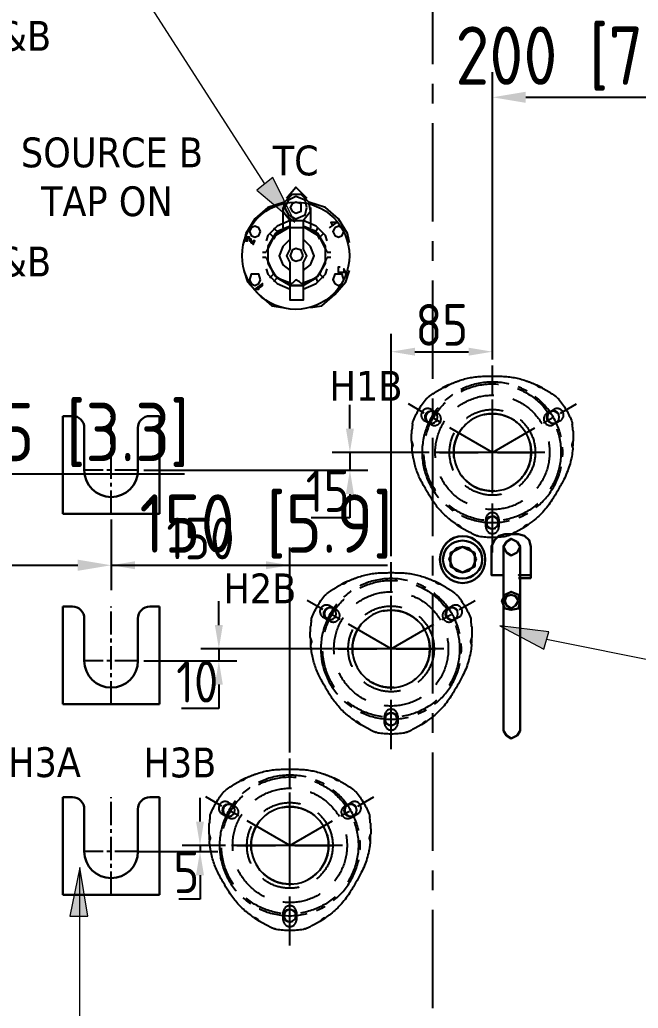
# Model space of a CAD drawing. Header units: millimetres. Extents: x 248233 to 259628, y -181361 to -174035.
# Drawn here: x 250489 to 251008, y -176535 to -175705 of the extents above; entities that cross this region are included whole.
import ezdxf

# ---------------------------------------------------------------- set-up
doc = ezdxf.new("R2010")
doc.units = ezdxf.units.MM
doc.header["$LTSCALE"] = 13
for name, pattern in [('CENTER', [50.8, 31.75, -6.35, 6.35, -6.35]), ('CENTER2', [1.125, 0.75, -0.125, 0.125, -0.125]), ('CENTERX2', [101.6, 63.5, -12.7, 12.7, -12.7]), ('DASHED', [0.75, 0.5, -0.25])]:
    doc.linetypes.add(name, pattern=pattern)
for name, color, linetype in [('1', 4, 'Continuous'), ('2细线层', 4, 'Continuous'), ('3中心线层', 1, 'CENTER'), ('4虚线层', 6, 'DASHED'), ('中心线', 1, 'CENTER2'), ('粗实线', 4, 'Continuous')]:
    doc.layers.add(name, color=color, linetype=linetype)
for name, color, linetype, lineweight in [('2细实线', 3, 'Continuous', 20), ('标注、文本', 3, 'Continuous', 25), ('铁心', 3, 'Continuous', 0)]:
    doc.layers.add(name, color=color, linetype=linetype, lineweight=lineweight)
doc.styles.get("Standard").update_dxf_attribs({"font": 'gbenor.shx', "bigfont": 'gbcbig.shx'})
doc.styles.add('Tahoma$001', font='tahoma.ttf', dxfattribs={"height": 2.159784})
doc.dimstyles.new('1-15', dxfattribs={"dimscale": 10, "dimtxt": 3.5, "dimasz": 2, "dimexe": 1.5, "dimexo": 0.5, "dimgap": 0.5, "dimtad": 1, "dimtoh": 1, "dimdec": 1, "dimdsep": 46, "dimtxsty": 'Standard', "dimcen": 2.5, "dimclrd": 3, "dimclre": 3, "dimclrt": 3, "dimadec": 0, "dimazin": 2, "dimtfac": 1, "dimtdec": 1, "dimtmove": 0, "dimatfit": 2, "dimfxl": 1, "dimarcsym": 0})
doc.dimstyles.new('英寸 1-10', dxfattribs={"dimscale": 14, "dimtxt": 3.5, "dimasz": 2, "dimexe": 1.5, "dimexo": 0.5, "dimgap": 0.5, "dimtad": 1, "dimtoh": 1, "dimdec": 1, "dimdsep": 46, "dimtxsty": 'Standard', "dimcen": 2.5, "dimclrd": 3, "dimclre": 3, "dimclrt": 3, "dimadec": 0, "dimazin": 2, "dimtfac": 1, "dimtdec": 1, "dimtmove": 0, "dimatfit": 2, "dimfxl": 1, "dimarcsym": 0})

# ---------------------------------------------------------------- blocks, each defined once
blk = doc.blocks.new('0.020')
at = {"layer": '中心线', "ltscale": 2}
for p, q in [((13611.24, 16499.07), (13611.24, 16581.07)), ((13588.74, 16535.57), (13633.74, 16535.57))]:
    blk.add_line(p, q, dxfattribs=at)
at = {"layer": '粗实线', "lineweight": 30}
for p, q in [((13570.74, 16499.07), (13570.74, 16581.07)), ((13570.74, 16581.07), (13578.74, 16581.07)), ((13643.74, 16581.07), (13651.74, 16581.07)), ((13651.74, 16499.07), (13651.74, 16581.07)), ((13588.74, 16535.57), (13588.74, 16571.07)), ((13633.74, 16535.57), (13633.74, 16571.07)), ((13570.74, 16499.07), (13651.74, 16499.07))]:
    blk.add_line(p, q, dxfattribs=at)
for centre, radius, start, end in [((13578.74, 16571.07), 10, 0, 90), ((13643.74, 16571.07), 10, 90, 180), ((13611.24, 16535.57), 22.5, 180, 0)]:
    blk.add_arc(centre, radius, start, end, dxfattribs=at)
blk = doc.blocks.new('888')
at = {"layer": '2细线层'}
for centre in [(1092.43, 2376.16), (1194.62, 2376.16), (1143.53, 2287.66)]:
    blk.add_circle(centre, 5, dxfattribs=at)
at = {"layer": '3中心线层', "ltscale": 0.1}
for p, q in [((1143.53, 2262.57), (1143.53, 2419.56)), ((1143.53, 2346.66), (1073.06, 2387.34)), ((1143.53, 2346.66), (1213.99, 2387.34))]:
    blk.add_line(p, q, dxfattribs=at)
at = {"layer": '3中心线层', "color": 1}
blk.add_line((1099.42, 2346.66), (1192.42, 2346.66), dxfattribs=at)
at = {"layer": '3中心线层', "ltscale": 0.1}
blk.add_circle((1143.53, 2346.66), 59, dxfattribs=at)
at = {"layer": '标注、文本'}
for centre in [(1092.43, 2376.16), (1194.62, 2376.16), (1143.53, 2287.66)]:
    blk.add_arc(centre, 5.5, 242.67153, 150.00001, dxfattribs=at)
at = {"layer": '粗实线'}
blk.add_circle((1143.53, 2346.66), 32.5, dxfattribs=at)
blk = doc.blocks.new('A$C03F92070')
at = {"layer": '4虚线层', "ltscale": 5}
for p, q in [((67.85, 40.24), (67.85, 116.01)), ((16.36, 107.57), (21.99, 104.32)), ((113.71, 104.32), (119.34, 107.57)), ((16.49, 94.79), (10.86, 98.04)), ((124.84, 98.04), (119.21, 94.79)), ((23.33, 71.49), (112.37, 71.49)), ((62.35, 8.86), (62.35, 15.36)), ((73.35, 15.36), (73.35, 8.86))]:
    blk.add_line(p, q, dxfattribs=at)
for radius in [57.5, 48, 36, 32.5]:
    blk.add_circle((67.85, 71.49), radius, dxfattribs=at)
at = {"layer": '4虚线层', "ltscale": 5, "extrusion": (0, 0, -1)}
for centre, radius, start, end in [((-62.34, 65.41), 70, 71.02185, 87.94531), ((-67.85, -88.03), 223.54, 87.94531, 92.05469), ((-73.35, 65.41), 70, 92.05469, 108.97815), ((-68.85, 46.49), 90, 55.4521, 61.38179), ((-68.85, 46.49), 90, 64.92451, 71.02185), ((-66.85, 46.49), 90, 108.97815, 115.07549), ((-66.85, 46.49), 90, 118.61821, 124.5479), ((-67.85, 71.49), 71.5, 20.96454, 39.03546), ((-68.85, 46.49), 90, 51.08313, 52.23427), ((-66.85, 46.49), 90, 127.76573, 128.91687), ((-67.85, 71.49), 71.5, 140.96454, 159.03546), ((-90, 83.12), 90, 7.76573, 8.91687), ((-45.7, 83.12), 90, 171.08313, 172.23427), ((-90, 83.12), 90, 358.61821, 4.5479), ((-45.7, 83.12), 90, 175.4521, 181.38179), ((-90, 83.12), 90, 349.46719, 355.07549), ((-45.7, 83.12), 90, 184.92451, 186.60228), ((-70.33, 79.46), 70, 331.9245, 349.46719), ((-65.57, 80.82), 70, 186.60228, 207.21776), ((-205.81, 151.73), 223.54, 327.65027, 331.9245), ((70.97, 151.05), 223.54, 207.21776, 212.35682), ((-76.09, 69.57), 70, 310.17076, 327.65027), ((-58.73, 68.87), 70, 212.35682, 233.02623), ((-89, 84.85), 90, 304.92451, 310.17076), ((-46.7, 84.85), 90, 233.02623, 235.07549), ((-89, 84.85), 90, 295.4521, 301.38179), ((-89, 84.85), 90, 291.08313, 292.23427), ((-67.85, 71.49), 71.5, 260.96454, 279.03546), ((-46.7, 84.85), 90, 247.76573, 248.91687), ((-46.7, 84.85), 90, 238.61821, 244.5479)]:
    blk.add_arc(centre, radius, start, end, dxfattribs=at)
at = {"layer": '4虚线层', "ltscale": 5}
for centre, start, end in [((13.61, 102.81), 60, 240), ((122.09, 102.81), 300, 120), ((19.24, 99.56), 240, 60), ((116.46, 99.56), 120, 300), ((67.85, 15.36), 0, 180), ((67.85, 8.86), 180, 0)]:
    blk.add_arc(centre, 5.5, start, end, dxfattribs=at)
for points, knots in [([(30.89, 128.1), (30.89, 128.1), (30.88, 128.1), (30.83, 128.07), (30.76, 128.04), (30.57, 127.95), (30.45, 127.89), (30.18, 127.77), (30.03, 127.69), (29.7, 127.53), (29.52, 127.45), (29.16, 127.27), (28.96, 127.17), (28.58, 126.98), (28.39, 126.89), (27.99, 126.69), (27.8, 126.59), (27.42, 126.39), (27.24, 126.3), (26.87, 126.11), (26.7, 126.02), (26.39, 125.85), (26.24, 125.77), (25.98, 125.63), (25.87, 125.57), (25.69, 125.47), (25.63, 125.44), (25.58, 125.41), (25.57, 125.4), (25.57, 125.4), (25.57, 125.4), (25.57, 125.4)], [0, 0, 0, 0, 0.043819, 0.043819, 0.119878, 0.119878, 0.195937, 0.195937, 0.271996, 0.271996, 0.348055, 0.348055, 0.424114, 0.424114, 0.500173, 0.500173, 0.576231, 0.576231, 0.65229, 0.65229, 0.728349, 0.728349, 0.804408, 0.804408, 0.880467, 0.880467, 0.956526, 0.956526, 0.994556, 0.994556, 1, 1, 1, 1]), ([(30.71, 128.01), (30.65, 127.99), (30.59, 127.94), (30.48, 127.84), (30.42, 127.77), (30.3, 127.62), (30.24, 127.54), (30.11, 127.35), (30.04, 127.25), (29.89, 127.05), (29.81, 126.95), (29.62, 126.74), (29.51, 126.65), (29.29, 126.47), (29.16, 126.4), (28.9, 126.26), (28.77, 126.2), (28.36, 126.06), (28.08, 125.99), (27.53, 125.87), (27.26, 125.83), (26.87, 125.76), (26.75, 125.74), (26.5, 125.7), (26.38, 125.67), (26.05, 125.61), (25.85, 125.56), (25.74, 125.5)], [0, 0, 0, 0, 0.0625, 0.0625, 0.125, 0.125, 0.1875, 0.1875, 0.25, 0.25, 0.3125, 0.3125, 0.375, 0.375, 0.4375, 0.4375, 0.5, 0.5, 0.625, 0.625, 0.75, 0.75, 0.8125, 0.8125, 0.875, 0.875, 1, 1, 1, 1]), ([(110.13, 125.4), (110.13, 125.4), (110.13, 125.4), (110.13, 125.4), (110.12, 125.41), (110.07, 125.44), (110.01, 125.47), (109.83, 125.57), (109.72, 125.63), (109.46, 125.77), (109.31, 125.85), (108.99, 126.02), (108.81, 126.11), (108.45, 126.3), (108.26, 126.4), (107.88, 126.6), (107.68, 126.7), (107.29, 126.9), (107.1, 127), (106.72, 127.18), (106.53, 127.28), (106.16, 127.46), (105.99, 127.54), (105.66, 127.7), (105.51, 127.77), (105.24, 127.9), (105.12, 127.95), (104.94, 128.04), (104.87, 128.07), (104.82, 128.09), (104.81, 128.1), (104.8, 128.1), (104.8, 128.1), (104.8, 128.1)], [0, 0, 0, 0, 0.005743, 0.005743, 0.043766, 0.043766, 0.119813, 0.119813, 0.195859, 0.195859, 0.271906, 0.271906, 0.347952, 0.347952, 0.423999, 0.423999, 0.500046, 0.500046, 0.576092, 0.576092, 0.652139, 0.652139, 0.728185, 0.728185, 0.804232, 0.804232, 0.880279, 0.880279, 0.956325, 0.956325, 0.994349, 0.994349, 1, 1, 1, 1]), ([(109.96, 125.5), (109.9, 125.53), (109.83, 125.55), (109.65, 125.6), (109.54, 125.63), (109.21, 125.7), (108.96, 125.74), (108.44, 125.83), (108.17, 125.87), (107.63, 125.99), (107.34, 126.06), (106.94, 126.2), (106.8, 126.26), (106.54, 126.39), (106.42, 126.47), (106.19, 126.64), (106.08, 126.74), (105.9, 126.94), (105.81, 127.05), (105.66, 127.25), (105.59, 127.35), (105.46, 127.53), (105.39, 127.62), (105.28, 127.77), (105.22, 127.84), (105.11, 127.94), (105.05, 127.99), (104.99, 128.01)], [0, 0, 0, 0, 0.0625, 0.0625, 0.125, 0.125, 0.25, 0.25, 0.375, 0.375, 0.5, 0.5, 0.5625, 0.5625, 0.625, 0.625, 0.6875, 0.6875, 0.75, 0.75, 0.8125, 0.8125, 0.875, 0.875, 0.9375, 0.9375, 1, 1, 1, 1]), ([(13.95, 117.81), (13.92, 117.79), (13.88, 117.76), (13.82, 117.71), (13.77, 117.67), (13.74, 117.65), (13.73, 117.64)], [0, 0, 0, 0, 0.272943, 0.542517, 0.809704, 1, 1, 1, 1]), ([(14.22, 118.02), (14.2, 118), (14.15, 117.96), (14.08, 117.91), (14.01, 117.86), (13.97, 117.82), (13.95, 117.81)], [0, 0, 0, 0, 0.251777, 0.501943, 0.751136, 1, 1, 1, 1]), ([(14.55, 118.27), (14.52, 118.25), (14.46, 118.2), (14.38, 118.14), (14.3, 118.08), (14.25, 118.04), (14.22, 118.02)], [0, 0, 0, 0, 0.251749, 0.501948, 0.751171, 1, 1, 1, 1]), ([(15.74, 119.15), (15.69, 119.12), (15.59, 119.05), (15.45, 118.94), (15.32, 118.84), (15.18, 118.74), (15.05, 118.65), (14.92, 118.55), (14.8, 118.45), (14.67, 118.36), (14.59, 118.3), (14.55, 118.27)], [0, 0, 0, 0, 0.114473, 0.22719, 0.338528, 0.448878, 0.558641, 0.668227, 0.778044, 0.888502, 1, 1, 1, 1]), ([(17.82, 120.63), (17.81, 120.62), (17.74, 120.57), (17.58, 120.46), (17.28, 120.26), (16.94, 120.02), (16.6, 119.78), (16.29, 119.55), (16.01, 119.35), (15.83, 119.22), (15.74, 119.15)], [0, 0, 0, 0, 0.026865, 0.187364, 0.351072, 0.511786, 0.674931, 0.783277, 0.891149, 1, 1, 1, 1]), ([(119.96, 119.15), (119.92, 119.19), (119.82, 119.25), (119.69, 119.35), (119.55, 119.45), (119.41, 119.55), (119.28, 119.65), (119.06, 119.81), (118.76, 120.02), (118.42, 120.26), (118.12, 120.46), (117.96, 120.57), (117.89, 120.62), (117.88, 120.63)], [0, 0, 0, 0, 0.05466, 0.108896, 0.162888, 0.216817, 0.270864, 0.325211, 0.488741, 0.649833, 0.813717, 0.974388, 1, 1, 1, 1]), ([(121.15, 118.27), (121.11, 118.3), (121.03, 118.36), (120.9, 118.45), (120.78, 118.55), (120.65, 118.65), (120.52, 118.74), (120.38, 118.84), (120.25, 118.94), (120.1, 119.05), (120.01, 119.12), (119.96, 119.15)], [0, 0, 0, 0, 0.111498, 0.221956, 0.331773, 0.441359, 0.551122, 0.661472, 0.77281, 0.885527, 1, 1, 1, 1]), ([(121.48, 118.02), (121.45, 118.04), (121.4, 118.08), (121.32, 118.14), (121.23, 118.2), (121.18, 118.25), (121.15, 118.27)], [0, 0, 0, 0, 0.248829, 0.498052, 0.748251, 1, 1, 1, 1]), ([(121.75, 117.81), (121.73, 117.82), (121.69, 117.86), (121.62, 117.91), (121.55, 117.96), (121.5, 118), (121.48, 118.02)], [0, 0, 0, 0, 0.248864, 0.498057, 0.748223, 1, 1, 1, 1]), ([(121.97, 117.64), (121.96, 117.65), (121.93, 117.67), (121.88, 117.71), (121.82, 117.76), (121.78, 117.79), (121.75, 117.81)], [0, 0, 0, 0, 0.190293, 0.457482, 0.727057, 1, 1, 1, 1]), ([(0.52, 92.79), (0.51, 92.73), (0.5, 92.62), (0.48, 92.45), (0.46, 92.28), (0.45, 92.11), (0.43, 91.95), (0.4, 91.68), (0.37, 91.32), (0.33, 90.9), (0.3, 90.54), (0.29, 90.34), (0.28, 90.26), (0.28, 90.25)], [0, 0, 0, 0, 0.05466, 0.108897, 0.162889, 0.216817, 0.270864, 0.325211, 0.488741, 0.649833, 0.813717, 0.974388, 1, 1, 1, 1]), ([(0.69, 94.25), (0.68, 94.21), (0.67, 94.11), (0.65, 93.95), (0.63, 93.8), (0.61, 93.64), (0.59, 93.47), (0.57, 93.31), (0.55, 93.14), (0.53, 92.96), (0.52, 92.85), (0.52, 92.79)], [0, 0, 0, 0, 0.111498, 0.221956, 0.331773, 0.441359, 0.551122, 0.661472, 0.77281, 0.885527, 1, 1, 1, 1]), ([(0.74, 94.67), (0.73, 94.63), (0.73, 94.57), (0.71, 94.47), (0.7, 94.36), (0.69, 94.29), (0.69, 94.25)], [0, 0, 0, 0, 0.248829, 0.498052, 0.748251, 1, 1, 1, 1]), ([(0.82, 95.29), (0.82, 95.27), (0.81, 95.24), (0.81, 95.17), (0.8, 95.1), (0.79, 95.04), (0.78, 95.01)], [0, 0, 0, 0, 0.190297, 0.457484, 0.727058, 1, 1, 1, 1]), ([(134.92, 95.01), (134.91, 95.04), (134.9, 95.1), (134.89, 95.17), (134.89, 95.24), (134.88, 95.27), (134.88, 95.29)], [0, 0, 0, 0, 0.272943, 0.542517, 0.809704, 1, 1, 1, 1]), ([(134.96, 94.67), (134.96, 94.7), (134.95, 94.76), (134.94, 94.85), (134.93, 94.93), (134.92, 94.98), (134.92, 95.01)], [0, 0, 0, 0, 0.251777, 0.501943, 0.751136, 1, 1, 1, 1]), ([(135.01, 94.25), (135.01, 94.29), (135, 94.36), (134.99, 94.47), (134.97, 94.57), (134.96, 94.63), (134.96, 94.67)], [0, 0, 0, 0, 0.251749, 0.501948, 0.751171, 1, 1, 1, 1]), ([(135.18, 92.79), (135.18, 92.85), (135.16, 92.96), (135.15, 93.14), (135.13, 93.31), (135.11, 93.47), (135.09, 93.64), (135.07, 93.8), (135.05, 93.95), (135.03, 94.11), (135.02, 94.21), (135.01, 94.25)], [0, 0, 0, 0, 0.114473, 0.22719, 0.338528, 0.448878, 0.558641, 0.668227, 0.778044, 0.888502, 1, 1, 1, 1]), ([(135.42, 90.25), (135.42, 90.26), (135.41, 90.34), (135.4, 90.54), (135.37, 90.9), (135.33, 91.31), (135.29, 91.73), (135.25, 92.11), (135.22, 92.45), (135.2, 92.67), (135.18, 92.79)], [0, 0, 0, 0, 0.026865, 0.187364, 0.351073, 0.511786, 0.674931, 0.783277, 0.891149, 1, 1, 1, 1]), ([(0.02, 81.15), (0.02, 81.15), (0.02, 81.15), (0.02, 81.15), (0.02, 81.14), (0.02, 81.08), (0.02, 81.01), (0.02, 80.81), (0.03, 80.68), (0.04, 80.38), (0.04, 80.21), (0.05, 79.85), (0.06, 79.65), (0.08, 79.24), (0.09, 79.03), (0.11, 78.6), (0.12, 78.38), (0.14, 77.94), (0.16, 77.72), (0.18, 77.3), (0.2, 77.09), (0.23, 76.68), (0.24, 76.49), (0.27, 76.13), (0.28, 75.96), (0.3, 75.67), (0.32, 75.54), (0.33, 75.33), (0.34, 75.26), (0.34, 75.2), (0.35, 75.19), (0.35, 75.19), (0.35, 75.19), (0.35, 75.19)], [0, 0, 0, 0, 0.005743, 0.005743, 0.043766, 0.043766, 0.119813, 0.119813, 0.195859, 0.195859, 0.271906, 0.271906, 0.347952, 0.347952, 0.423999, 0.423999, 0.500046, 0.500046, 0.576092, 0.576092, 0.652139, 0.652139, 0.728185, 0.728185, 0.804232, 0.804232, 0.880279, 0.880279, 0.956325, 0.956325, 0.994349, 0.994349, 1, 1, 1, 1]), ([(0.02, 80.95), (0.02, 80.89), (0.04, 80.81), (0.08, 80.63), (0.12, 80.53), (0.22, 80.21), (0.31, 79.97), (0.5, 79.47), (0.59, 79.22), (0.76, 78.69), (0.85, 78.41), (0.92, 77.98), (0.94, 77.84), (0.96, 77.55), (0.95, 77.4), (0.91, 77.12), (0.88, 76.97), (0.8, 76.71), (0.75, 76.59), (0.65, 76.35), (0.6, 76.24), (0.51, 76.03), (0.47, 75.94), (0.39, 75.76), (0.37, 75.68), (0.33, 75.53), (0.32, 75.46), (0.33, 75.4)], [0, 0, 0, 0, 0.0625, 0.0625, 0.125, 0.125, 0.25, 0.25, 0.375, 0.375, 0.5, 0.5, 0.5625, 0.5625, 0.625, 0.625, 0.6875, 0.6875, 0.75, 0.75, 0.8125, 0.8125, 0.875, 0.875, 0.9375, 0.9375, 1, 1, 1, 1]), ([(135.37, 75.4), (135.38, 75.46), (135.37, 75.53), (135.33, 75.68), (135.31, 75.76), (135.23, 75.94), (135.19, 76.03), (135.1, 76.24), (135.04, 76.35), (134.95, 76.58), (134.9, 76.71), (134.82, 76.97), (134.79, 77.11), (134.75, 77.4), (134.74, 77.54), (134.76, 77.83), (134.78, 77.98), (134.85, 78.4), (134.93, 78.68), (135.11, 79.21), (135.2, 79.47), (135.34, 79.84), (135.38, 79.96), (135.47, 80.2), (135.51, 80.31), (135.62, 80.63), (135.68, 80.83), (135.68, 80.95)], [0, 0, 0, 0, 0.0625, 0.0625, 0.125, 0.125, 0.1875, 0.1875, 0.25, 0.25, 0.3125, 0.3125, 0.375, 0.375, 0.4375, 0.4375, 0.5, 0.5, 0.625, 0.625, 0.75, 0.75, 0.8125, 0.8125, 0.875, 0.875, 1, 1, 1, 1]), ([(135.35, 75.19), (135.35, 75.19), (135.35, 75.2), (135.36, 75.26), (135.37, 75.34), (135.38, 75.54), (135.4, 75.67), (135.42, 75.97), (135.43, 76.14), (135.46, 76.51), (135.48, 76.7), (135.5, 77.11), (135.52, 77.32), (135.54, 77.75), (135.56, 77.97), (135.58, 78.41), (135.59, 78.62), (135.61, 79.05), (135.62, 79.26), (135.64, 79.67), (135.65, 79.86), (135.66, 80.22), (135.66, 80.39), (135.67, 80.68), (135.67, 80.81), (135.68, 81.01), (135.68, 81.08), (135.68, 81.14), (135.68, 81.15), (135.68, 81.15), (135.68, 81.15), (135.68, 81.15)], [0, 0, 0, 0, 0.043819, 0.043819, 0.119878, 0.119878, 0.195937, 0.195937, 0.271996, 0.271996, 0.348055, 0.348055, 0.424114, 0.424114, 0.500173, 0.500173, 0.576232, 0.576232, 0.65229, 0.65229, 0.728349, 0.728349, 0.804408, 0.804408, 0.880467, 0.880467, 0.956526, 0.956526, 0.994556, 0.994556, 1, 1, 1, 1]), ([(37.3, 11.18), (37.3, 11.18), (37.31, 11.17), (37.36, 11.14), (37.42, 11.09), (37.59, 10.98), (37.7, 10.9), (37.95, 10.73), (38.09, 10.63), (38.39, 10.43), (38.55, 10.32), (38.89, 10.09), (39.07, 9.97), (39.42, 9.73), (39.61, 9.61), (39.98, 9.37), (40.16, 9.26), (40.51, 9.03), (40.69, 8.91), (41.04, 8.69), (41.2, 8.59), (41.51, 8.4), (41.65, 8.31), (41.9, 8.16), (42.01, 8.09), (42.18, 7.99), (42.24, 7.95), (42.29, 7.92), (42.3, 7.91), (42.3, 7.91), (42.3, 7.91), (42.3, 7.91)], [0, 0, 0, 0, 0.043819, 0.043819, 0.119878, 0.119878, 0.195937, 0.195937, 0.271996, 0.271996, 0.348055, 0.348055, 0.424114, 0.424114, 0.500173, 0.500173, 0.576231, 0.576231, 0.65229, 0.65229, 0.728349, 0.728349, 0.804408, 0.804408, 0.880467, 0.880467, 0.956526, 0.956526, 0.994556, 0.994556, 1, 1, 1, 1]), ([(37.47, 11.06), (37.52, 11.02), (37.59, 11), (37.73, 10.95), (37.82, 10.93), (38.01, 10.91), (38.11, 10.9), (38.34, 10.88), (38.46, 10.87), (38.71, 10.83), (38.85, 10.81), (39.11, 10.75), (39.25, 10.71), (39.52, 10.6), (39.64, 10.53), (39.89, 10.37), (40.01, 10.29), (40.34, 10.01), (40.54, 9.8), (40.91, 9.38), (41.09, 9.17), (41.34, 8.87), (41.42, 8.77), (41.58, 8.58), (41.66, 8.48), (41.88, 8.23), (42.02, 8.08), (42.13, 8.02)], [0, 0, 0, 0, 0.0625, 0.0625, 0.125, 0.125, 0.1875, 0.1875, 0.25, 0.25, 0.3125, 0.3125, 0.375, 0.375, 0.4375, 0.4375, 0.5, 0.5, 0.625, 0.625, 0.75, 0.75, 0.8125, 0.8125, 0.875, 0.875, 1, 1, 1, 1]), ([(93.4, 7.91), (93.4, 7.91), (93.4, 7.91), (93.4, 7.91), (93.41, 7.92), (93.46, 7.95), (93.52, 7.99), (93.69, 8.09), (93.8, 8.16), (94.06, 8.32), (94.2, 8.4), (94.51, 8.6), (94.68, 8.7), (95.02, 8.92), (95.2, 9.04), (95.56, 9.27), (95.75, 9.39), (96.12, 9.63), (96.3, 9.75), (96.65, 9.98), (96.83, 10.1), (97.16, 10.33), (97.32, 10.43), (97.62, 10.64), (97.76, 10.73), (98.01, 10.9), (98.11, 10.98), (98.28, 11.1), (98.34, 11.14), (98.39, 11.17), (98.4, 11.18), (98.4, 11.18), (98.4, 11.18), (98.4, 11.18)], [0, 0, 0, 0, 0.005743, 0.005743, 0.043766, 0.043766, 0.119813, 0.119813, 0.195859, 0.195859, 0.271906, 0.271906, 0.347952, 0.347952, 0.423999, 0.423999, 0.500046, 0.500046, 0.576092, 0.576092, 0.652139, 0.652139, 0.728185, 0.728185, 0.804232, 0.804232, 0.880279, 0.880279, 0.956325, 0.956325, 0.994349, 0.994349, 1, 1, 1, 1]), ([(93.57, 8.02), (93.62, 8.05), (93.68, 8.1), (93.82, 8.23), (93.89, 8.31), (94.11, 8.56), (94.27, 8.76), (94.61, 9.17), (94.79, 9.38), (95.16, 9.79), (95.36, 10), (95.69, 10.28), (95.8, 10.37), (96.05, 10.53), (96.18, 10.6), (96.44, 10.71), (96.58, 10.75), (96.85, 10.81), (96.98, 10.83), (97.24, 10.87), (97.36, 10.88), (97.58, 10.9), (97.69, 10.91), (97.88, 10.93), (97.96, 10.95), (98.11, 11), (98.18, 11.02), (98.23, 11.06)], [0, 0, 0, 0, 0.0625, 0.0625, 0.125, 0.125, 0.25, 0.25, 0.375, 0.375, 0.5, 0.5, 0.5625, 0.5625, 0.625, 0.625, 0.6875, 0.6875, 0.75, 0.75, 0.8125, 0.8125, 0.875, 0.875, 0.9375, 0.9375, 1, 1, 1, 1]), ([(50.31, 3.59), (50.32, 3.59), (50.4, 3.55), (50.57, 3.46), (50.9, 3.31), (51.28, 3.14), (51.66, 2.96), (52.01, 2.8), (52.32, 2.67), (52.52, 2.57), (52.63, 2.53)], [0, 0, 0, 0, 0.026866, 0.187364, 0.351073, 0.511786, 0.674931, 0.783277, 0.891149, 1, 1, 1, 1]), ([(52.63, 2.53), (52.68, 2.5), (52.79, 2.46), (52.95, 2.39), (53.11, 2.32), (53.26, 2.25), (53.41, 2.19), (53.56, 2.12), (53.7, 2.06), (53.85, 2), (53.94, 1.96), (53.98, 1.94)], [0, 0, 0, 0, 0.114473, 0.22719, 0.338528, 0.448878, 0.558641, 0.668227, 0.778044, 0.888502, 1, 1, 1, 1]), ([(53.98, 1.94), (54.02, 1.93), (54.09, 1.9), (54.18, 1.86), (54.28, 1.82), (54.34, 1.79), (54.37, 1.78)], [0, 0, 0, 0, 0.251749, 0.501948, 0.751171, 1, 1, 1, 1]), ([(54.37, 1.78), (54.4, 1.77), (54.45, 1.74), (54.54, 1.71), (54.61, 1.68), (54.66, 1.66), (54.69, 1.65)], [0, 0, 0, 0, 0.251777, 0.501943, 0.751136, 1, 1, 1, 1]), ([(54.69, 1.65), (54.71, 1.64), (54.77, 1.61), (54.84, 1.58), (54.9, 1.56), (54.93, 1.55), (54.94, 1.54)], [0, 0, 0, 0, 0.272943, 0.542518, 0.809705, 1, 1, 1, 1]), ([(80.76, 1.54), (80.77, 1.55), (80.8, 1.56), (80.86, 1.58), (80.93, 1.61), (80.99, 1.64), (81.01, 1.65)], [0, 0, 0, 0, 0.190295, 0.457482, 0.727057, 1, 1, 1, 1]), ([(81.01, 1.65), (81.04, 1.66), (81.08, 1.68), (81.16, 1.71), (81.25, 1.74), (81.3, 1.77), (81.33, 1.78)], [0, 0, 0, 0, 0.248864, 0.498057, 0.748223, 1, 1, 1, 1]), ([(81.33, 1.78), (81.36, 1.79), (81.42, 1.82), (81.52, 1.86), (81.61, 1.9), (81.68, 1.93), (81.72, 1.94)], [0, 0, 0, 0, 0.248829, 0.498052, 0.748251, 1, 1, 1, 1]), ([(81.72, 1.94), (81.76, 1.96), (81.85, 2), (82, 2.06), (82.14, 2.12), (82.29, 2.19), (82.44, 2.25), (82.59, 2.32), (82.75, 2.39), (82.91, 2.46), (83.02, 2.5), (83.07, 2.53)], [0, 0, 0, 0, 0.111498, 0.221956, 0.331773, 0.441359, 0.551122, 0.661472, 0.77281, 0.885527, 1, 1, 1, 1]), ([(83.07, 2.53), (83.12, 2.55), (83.23, 2.6), (83.38, 2.67), (83.54, 2.73), (83.69, 2.8), (83.84, 2.87), (84.09, 2.98), (84.42, 3.14), (84.8, 3.31), (85.13, 3.46), (85.3, 3.55), (85.38, 3.58), (85.39, 3.59)], [0, 0, 0, 0, 0.05466, 0.108897, 0.162889, 0.216817, 0.270864, 0.325211, 0.488741, 0.649834, 0.813718, 0.974389, 1, 1, 1, 1])]:
    blk.add_open_spline(points, degree=3, knots=knots, dxfattribs=at)
blk.add_open_spline([(0.82, 95.28), (0.81, 95.2), (0.82, 95.09), (0.84, 94.95)], degree=3, dxfattribs=at)
blk = doc.blocks.new('A$C0AD52951')
at = {"layer": '粗实线'}
h = blk.add_hatch(color=256, dxfattribs=at)
h.dxf.hatch_style = 2
h.paths.add_polyline_path([(2.19, 41.7), (1.1, 41.7), (2.19, 41.7), (3.29, 40.6), (3.29, 39.5), (4.39, 39.5), (4.39, 38.4), (5.49, 38.4), (5.49, 37.31), (6.58, 39.5), (5.49, 39.5), (4.39, 38.4), (4.39, 39.5), (4.39, 40.6), (3.29, 40.6), (3.29, 41.7)])
h = blk.add_hatch(color=256, dxfattribs=at)
h.dxf.hatch_style = 2
h.paths.add_polyline_path([(1.1, 41.7), (1.1, 40.6), (1.1, 39.5), (2.19, 39.5), (2.19, 40.6), (1.1, 40.6), (1.1, 41.7), (2.19, 41.7)])
h = blk.add_hatch(color=256, dxfattribs=at)
h.dxf.hatch_style = 2
h.paths.add_polyline_path([(6.58, 10.97), (7.68, 10.97), (10.97, 13.17), (10.97, 14.26)])
for points in [[(25.24, 64.74), (30.72, 71.32), (37.31, 64.74)], [(35.11, 51.57), (39.5, 57.06), (38.4, 62.54), (34.02, 66.93), (28.53, 66.93), (24.14, 62.54), (23.04, 57.06), (27.43, 51.57)], [(24.14, 62.54), (14.26, 59.25), (6.58, 52.67), (1.1, 43.89), (0, 38.4)], [(23.04, 59.25), (23.04, 47.18)], [(62.54, 38.4), (61.45, 43.89), (55.96, 52.67), (48.28, 59.25), (38.4, 62.54)], [(39.5, 59.25), (39.5, 47.18)], [(27.43, 51.57), (19.75, 48.28), (14.26, 42.79), (13.17, 39.5)], [(27.43, 48.28), (18.65, 43.89), (14.26, 36.21), (14.26, 26.33), (18.65, 18.65), (27.43, 13.17), (35.11, 13.17), (35.11, 4.39), (27.43, 4.39), (27.43, 13.17)], [(44.99, 40.6), (43.89, 42.79), (36.21, 47.18), (26.33, 47.18), (18.65, 42.79), (17.56, 40.6)], [(27.43, 35.11), (27.43, 51.57), (35.11, 51.57), (35.11, 35.11)], [(49.38, 39.5), (48.28, 42.79), (42.79, 48.28), (35.11, 51.57)], [(35.11, 13.17), (43.89, 18.65), (48.28, 26.33), (48.28, 36.21), (43.89, 43.89), (35.11, 48.28)], [(54.86, 50.47), (50.47, 47.18)], [(54.86, 50.47), (51.57, 50.47), (52.67, 48.28)], [(27.43, 40.6), (23.04, 36.21), (20.85, 30.72), (23.04, 25.24), (27.43, 21.95)], [(35.11, 21.95), (39.5, 25.24), (41.7, 30.72), (39.5, 36.21), (35.11, 40.6)], [(27.43, 35.11), (25.24, 30.72), (27.43, 26.33)], [(35.11, 26.33), (37.31, 30.72), (35.11, 35.11)], [(15.36, 24.14), (19.75, 17.56), (28.53, 14.26)], [(35.11, 26.33), (35.11, 13.17), (27.43, 13.17), (27.43, 26.33)], [(34.02, 14.26), (42.79, 17.56), (47.18, 24.14)], [(60.35, 19.75), (60.35, 20.85), (59.25, 23.04), (59.25, 21.95), (59.25, 20.85), (58.16, 20.85), (57.06, 20.85), (55.96, 20.85), (55.96, 21.95), (55.96, 23.04), (55.96, 24.14), (57.06, 24.14)], [(0, 21.95), (2.19, 15.36), (8.78, 7.68), (16.46, 1.1), (23.04, 0)], [(13.17, 23.04), (14.26, 19.75), (19.75, 14.26), (27.43, 10.97)], [(35.11, 10.97), (42.79, 14.26), (48.28, 19.75), (49.38, 23.04)], [(39.5, 0), (46.09, 1.1), (53.77, 7.68), (60.35, 15.36), (62.54, 21.95)], [(34.02, 14.26), (32.92, 15.36), (30.72, 16.46), (29.63, 15.36), (28.53, 14.26)], [(34.02, 14.26), (32.92, 15.36), (30.72, 16.46), (29.63, 15.36), (28.53, 14.26)]]:
    blk.add_lwpolyline(points, dxfattribs=at)
for points in [[(37.31, 59.25), (36.21, 63.64), (30.72, 65.84), (26.33, 63.64), (24.14, 59.25), (26.33, 54.86), (30.72, 52.67), (36.21, 54.86)], [(34.02, 59.25), (34.02, 61.45), (30.72, 62.54), (28.53, 61.45), (27.43, 59.25), (28.53, 57.06), (30.72, 55.96), (34.02, 57.06)], [(9.88, 44.99), (8.78, 47.18), (6.58, 48.28), (4.39, 47.18), (3.29, 44.99), (4.39, 42.79), (6.58, 41.7), (8.78, 42.79)], [(59.25, 44.99), (58.16, 47.18), (55.96, 48.28), (53.77, 47.18), (52.67, 44.99), (53.77, 42.79), (55.96, 41.7), (58.16, 42.79)], [(2.19, 41.7), (1.1, 41.7), (2.19, 41.7), (3.29, 40.6), (3.29, 39.5), (4.39, 39.5), (4.39, 38.4), (5.49, 38.4), (5.49, 37.31), (6.58, 39.5), (5.49, 39.5), (4.39, 38.4), (4.39, 39.5), (4.39, 40.6), (3.29, 40.6), (3.29, 41.7)], [(1.1, 41.7), (1.1, 40.6), (1.1, 39.5), (2.19, 39.5), (2.19, 40.6), (1.1, 40.6), (1.1, 41.7), (2.19, 41.7)], [(35.11, 30.72), (34.02, 34.02), (30.72, 35.11), (28.53, 34.02), (27.43, 30.72), (28.53, 28.53), (30.72, 27.43), (34.02, 28.53)], [(9.88, 16.46), (8.78, 19.75), (6.58, 19.75), (4.39, 19.75), (3.29, 16.46), (4.39, 14.26), (6.58, 13.17), (8.78, 14.26)], [(59.25, 16.46), (58.16, 19.75), (55.96, 19.75), (53.77, 19.75), (52.67, 16.46), (53.77, 14.26), (55.96, 13.17), (58.16, 14.26)], [(6.58, 10.97), (7.68, 10.97), (10.97, 13.17), (10.97, 14.26)], [(7.68, 10.97), (8.78, 10.97)]]:
    blk.add_lwpolyline(points, close=True, dxfattribs=at)
for points in [[(17.56, 47.18), (17.56, 47.18), (19.75, 44.99), (19.75, 44.99)], [(27.43, 48.28), (27.43, 48.28), (19.75, 44.99), (19.75, 44.99)], [(42.79, 44.99), (42.79, 44.99), (35.11, 48.28), (35.11, 48.28)], [(42.79, 44.99), (42.79, 44.99), (43.89, 47.18), (43.89, 47.18)], [(17.56, 41.7), (17.56, 41.7), (13.17, 32.92), (13.17, 32.92)], [(17.56, 41.7), (17.56, 41.7), (15.36, 43.89), (15.36, 43.89)], [(47.18, 43.89), (47.18, 43.89), (44.99, 41.7), (44.99, 41.7)], [(49.38, 32.92), (49.38, 32.92), (44.99, 41.7), (44.99, 41.7)], [(10.97, 32.92), (10.97, 32.92), (13.17, 32.92), (13.17, 32.92)], [(13.17, 29.63), (13.17, 29.63), (10.97, 29.63), (10.97, 29.63)], [(13.17, 29.63), (13.17, 29.63), (17.56, 19.75), (17.56, 19.75)], [(44.99, 19.75), (44.99, 19.75), (49.38, 29.63), (49.38, 29.63)], [(49.38, 32.92), (49.38, 32.92), (51.57, 32.92), (51.57, 32.92)], [(51.57, 29.63), (51.57, 29.63), (49.38, 29.63), (49.38, 29.63)], [(15.36, 17.56), (15.36, 17.56), (17.56, 19.75), (17.56, 19.75)], [(44.99, 19.75), (44.99, 19.75), (47.18, 17.56), (47.18, 17.56)], [(19.75, 17.56), (19.75, 17.56), (17.56, 15.36), (17.56, 15.36)], [(19.75, 17.56), (19.75, 17.56), (27.43, 13.17), (27.43, 13.17)], [(35.11, 13.17), (35.11, 13.17), (42.79, 17.56), (42.79, 17.56)], [(43.89, 15.36), (43.89, 15.36), (42.79, 17.56), (42.79, 17.56)]]:
    blk.add_open_spline(points, degree=3, dxfattribs=at)
blk = doc.blocks.new('A$C52EB3FA3')
at = {"layer": '标注、文本'}
blk.add_circle((45, 45), 45, dxfattribs=at)
at = {"layer": '标注、文本', "xscale": 1.4175, "yscale": 1.4175, "zscale": 1.4175}
blk.add_blockref('A$C0AD52951', (1.45, 1.45), dxfattribs=at)
at = {"layer": '标注、文本', "style": 'Tahoma$001'}
blk.add_text('TC', height=25, dxfattribs=at).set_placement((25.65, 112.51))
blk = doc.blocks.new('A$C3970166B')
at = {"layer": '标注、文本', "color": 4, "lineweight": 30}
for points in [[(20.32, 13.55), (18.63, 16.93), (16.09, 19.47), (12.7, 20.32), (9.31, 19.47), (6.77, 16.93), (5.08, 13.55), (6.77, 9.31), (9.31, 6.77), (12.7, 5.93), (16.09, 6.77), (18.63, 9.31)], [(19.47, 16.93), (12.7, 20.32), (5.93, 16.93), (5.93, 9.31), (12.7, 5.93), (19.47, 9.31)]]:
    blk.add_lwpolyline(points, close=True, dxfattribs=at)
for major_axis, ratio in [((0, 13.12), 0.967742), ((-11.01, 0), 0.961538)]:
    blk.add_ellipse((12.7, 13.12), major_axis=major_axis, ratio=ratio, start_param=0, end_param=6.283185, dxfattribs=at)
blk = doc.blocks.new('A$C33D96195')
at = {"layer": '标注、文本', "color": 4, "lineweight": 30}
for points in [[(54.61, 171.45), (49.53, 170.18), (45.72, 166.37), (43.18, 161.29)], [(67.31, 6.35), (67.31, 161.29), (64.77, 165.1), (59.69, 167.64), (55.88, 165.1), (53.34, 161.29), (55.88, 156.21), (59.69, 153.67), (64.77, 156.21), (67.31, 161.29)], [(54.61, 171.45), (66.04, 171.45)], [(76.2, 161.29), (74.93, 166.37), (71.12, 170.18), (66.04, 171.45)], [(53.34, 137.16), (43.18, 137.16), (43.18, 161.29)], [(53.34, 161.29), (53.34, 6.35)], [(76.2, 161.29), (76.2, 137.16), (66.04, 137.16), (76.2, 137.16), (76.2, 134.62), (66.04, 134.62)], [(53.34, 6.35), (55.88, 2.54), (59.69, 0), (64.77, 2.54), (67.31, 6.35)]]:
    blk.add_lwpolyline(points, dxfattribs=at)
for points in [[(30.48, 150.83), (27.94, 155.91), (24.13, 159.72), (19.05, 160.99), (13.97, 159.72), (10.16, 155.91), (7.62, 150.83), (10.16, 144.48), (13.97, 140.67), (19.05, 139.4), (24.13, 140.67), (27.94, 144.48)], [(29.21, 155.91), (19.05, 160.99), (8.89, 155.91), (8.89, 144.48), (19.05, 139.4), (29.21, 144.48)], [(67.31, 115.57), (66.04, 120.65), (59.69, 123.19), (54.61, 120.65), (52.07, 115.57), (54.61, 109.22), (59.69, 107.95), (66.04, 109.22)], [(66.04, 115.57), (63.5, 119.38), (59.69, 120.65), (55.88, 119.38), (54.61, 115.57), (55.88, 111.76), (59.69, 109.22), (63.5, 111.76)]]:
    blk.add_lwpolyline(points, close=True, dxfattribs=at)
for major_axis, ratio in [((0, 19.69), 0.967742), ((-16.51, 0), 0.961538)]:
    blk.add_ellipse((19.05, 150.2), major_axis=major_axis, ratio=ratio, start_param=0, end_param=6.283185, dxfattribs=at)
at = {"layer": '标注、文本', "xscale": 1.5, "yscale": 1.5, "zscale": 1.5}
blk.add_blockref('A$C3970166B', (0, 130.51), dxfattribs=at)
blk = doc.blocks.new('*D66')
at = {"layer": '2细实线', "color": 3, "linetype": 'ByBlock', "lineweight": -2, "transparency": 16777216}
for p, q in [((250331.04, -175997.94), (250331.04, -176107.49)), ((250416.04, -176318.66), (250416.04, -176065.49)), ((250359.04, -176086.49), (250388.04, -176086.49)), ((250416.04, -176086.49), (250627.49, -176086.49))]:
    blk.add_line(p, q, dxfattribs=at)
at = {"layer": '2细实线', "color": 3, "linetype": 'ByBlock', "transparency": 16777216}
for points in [[(250359.04, -176081.83), (250359.04, -176091.16), (250331.04, -176086.49)], [(250388.04, -176081.83), (250388.04, -176091.16), (250416.04, -176086.49)]]:
    blk.add_solid(points, dxfattribs=at)
at = {"layer": 'Defpoints', "color": 0, "linetype": 'ByBlock', "transparency": 16777216}
for p in [(250331.04, -175990.94), (250416.04, -176086.49), (250416.04, -176325.66)]:
    blk.add_point(p, dxfattribs=at)
at = {"layer": '2细实线', "color": 3, "linetype": 'ByBlock', "transparency": 16777216, "insert": (250535.76, -176053.97), "char_height": 49, "attachment_point": 5}
blk.add_mtext('85 [3.3]', dxfattribs=at)
blk = doc.blocks.new('*D67')
at = {"layer": 'Defpoints', "color": 0, "transparency": 16777216}
for p in [(250566.04, -176120.06), (250716.04, -176163.33), (250716.04, -176325.66)]:
    blk.add_point(p, dxfattribs=at)
at = {"layer": '标注、文本', "color": 3, "lineweight": -2, "transparency": 16777216}
for p, q in [((250566.04, -176125.06), (250566.04, -176178.33)), ((250716.04, -176320.66), (250716.04, -176148.33)), ((250586.04, -176163.33), (250696.04, -176163.33))]:
    blk.add_line(p, q, dxfattribs=at)
at = {"layer": '标注、文本', "color": 3, "transparency": 16777216}
for points in [[(250586.04, -176160), (250586.04, -176166.67), (250566.04, -176163.33)], [(250696.04, -176160), (250696.04, -176166.67), (250716.04, -176163.33)]]:
    blk.add_solid(points, dxfattribs=at)
at = {"layer": '标注、文本', "color": 3, "transparency": 16777216, "insert": (250641.04, -176140.83), "char_height": 35, "attachment_point": 5}
blk.add_mtext('150', dxfattribs=at)
blk = doc.blocks.new('*D68')
at = {"layer": 'Defpoints', "color": 0, "transparency": 16777216}
for p in [(250886.04, -175984.04), (250886.04, -175995.66), (250801.04, -176160.66)]:
    blk.add_point(p, dxfattribs=at)
at = {"layer": '标注、文本', "color": 3, "lineweight": -2, "transparency": 16777216}
for p, q in [((250801.04, -176155.66), (250801.04, -175969.04)), ((250886.04, -175990.66), (250886.04, -175969.04)), ((250821.04, -175984.04), (250866.04, -175984.04))]:
    blk.add_line(p, q, dxfattribs=at)
at = {"layer": '标注、文本', "color": 3, "transparency": 16777216}
for points in [[(250821.04, -175980.71), (250821.04, -175987.38), (250801.04, -175984.04)], [(250866.04, -175980.71), (250866.04, -175987.38), (250886.04, -175984.04)]]:
    blk.add_solid(points, dxfattribs=at)
at = {"layer": '标注、文本', "color": 3, "transparency": 16777216, "insert": (250843.54, -175961.54), "char_height": 35, "attachment_point": 5}
blk.add_mtext('85', dxfattribs=at)
blk = doc.blocks.new('*D69')
at = {"layer": '2细实线', "color": 3, "linetype": 'ByBlock', "lineweight": -2, "transparency": 16777216}
for p, q in [((250886.04, -175988.66), (250886.04, -175749.47)), ((251086.04, -175951.98), (251086.04, -175749.47)), ((250914.04, -175770.47), (251058.04, -175770.47))]:
    blk.add_line(p, q, dxfattribs=at)
at = {"layer": '2细实线', "color": 3, "linetype": 'ByBlock', "transparency": 16777216}
for points in [[(250914.04, -175765.8), (250914.04, -175775.13), (250886.04, -175770.47)], [(251058.04, -175765.8), (251058.04, -175775.13), (251086.04, -175770.47)]]:
    blk.add_solid(points, dxfattribs=at)
at = {"layer": 'Defpoints', "color": 0, "linetype": 'ByBlock', "transparency": 16777216}
for p in [(251086.04, -175770.47), (251086.04, -175958.98), (250886.04, -175995.66)]:
    blk.add_point(p, dxfattribs=at)
at = {"layer": '2细实线', "color": 3, "linetype": 'ByBlock', "transparency": 16777216, "insert": (250963.42, -175737.94), "char_height": 49, "attachment_point": 5}
blk.add_mtext('200 [7.9]', dxfattribs=at)
blk = doc.blocks.new('*D70')
at = {"layer": '2细实线', "color": 3, "linetype": 'ByBlock', "lineweight": -2, "transparency": 16777216}
for p, q in [((250566.04, -176127.06), (250566.04, -176184.33)), ((250416.04, -176136.66), (250416.04, -176184.33)), ((250444.04, -176163.33), (250538.04, -176163.33)), ((250566.04, -176163.33), (250798.05, -176163.33))]:
    blk.add_line(p, q, dxfattribs=at)
at = {"layer": '2细实线', "color": 3, "linetype": 'ByBlock', "transparency": 16777216}
for points in [[(250444.04, -176158.67), (250444.04, -176168), (250416.04, -176163.33)], [(250538.04, -176158.67), (250538.04, -176168), (250566.04, -176163.33)]]:
    blk.add_solid(points, dxfattribs=at)
at = {"layer": 'Defpoints', "color": 0, "linetype": 'ByBlock', "transparency": 16777216}
for p in [(250566.04, -176120.06), (250416.04, -176129.66), (250566.04, -176163.33)]:
    blk.add_point(p, dxfattribs=at)
at = {"layer": '2细实线', "color": 3, "linetype": 'ByBlock', "transparency": 16777216, "insert": (250696.04, -176130.81), "char_height": 49, "attachment_point": 5}
blk.add_mtext('150 [5.9]', dxfattribs=at)
blk = doc.blocks.new('*D81')
at = {"layer": 'Defpoints', "color": 0, "transparency": 16777216}
for p in [(250838.04, -176068.56), (250588.54, -176083.56), (250766.44, -176083.56)]:
    blk.add_point(p, dxfattribs=at)
at = {"layer": '标注、文本', "color": 3, "lineweight": -2, "transparency": 16777216}
for p, q in [((250766.44, -176048.56), (250766.44, -176028.56)), ((250833.04, -176068.56), (250751.44, -176068.56)), ((250766.44, -176068.56), (250766.44, -176083.56)), ((250593.54, -176083.56), (250781.44, -176083.56)), ((250766.44, -176103.56), (250766.44, -176123.56)), ((250766.44, -176123.56), (250733.98, -176123.56))]:
    blk.add_line(p, q, dxfattribs=at)
at = {"layer": '标注、文本', "color": 3, "transparency": 16777216}
for points in [[(250763.11, -176048.56), (250769.78, -176048.56), (250766.44, -176068.56)], [(250763.11, -176103.56), (250769.78, -176103.56), (250766.44, -176083.56)]]:
    blk.add_solid(points, dxfattribs=at)
at = {"layer": '标注、文本', "color": 3, "transparency": 16777216, "insert": (250747.71, -176101.06), "char_height": 35, "attachment_point": 5}
blk.add_mtext('15', dxfattribs=at)
blk = doc.blocks.new('*D82')
at = {"layer": 'Defpoints', "color": 0, "transparency": 16777216}
for p in [(250756.52, -176233.56), (250588.54, -176243.56), (250656.45, -176243.56)]:
    blk.add_point(p, dxfattribs=at)
at = {"layer": '标注、文本', "color": 3, "lineweight": -2, "transparency": 16777216}
for p, q in [((250656.45, -176213.56), (250656.45, -176193.56)), ((250751.52, -176233.56), (250641.45, -176233.56)), ((250656.45, -176233.56), (250656.45, -176243.56)), ((250593.54, -176243.56), (250671.45, -176243.56)), ((250656.45, -176263.56), (250656.45, -176283.56)), ((250656.45, -176283.56), (250625.17, -176283.56))]:
    blk.add_line(p, q, dxfattribs=at)
at = {"layer": '标注、文本', "color": 3, "transparency": 16777216}
for points in [[(250653.11, -176213.56), (250659.78, -176213.56), (250656.45, -176233.56)], [(250653.11, -176263.56), (250659.78, -176263.56), (250656.45, -176243.56)]]:
    blk.add_solid(points, dxfattribs=at)
at = {"layer": '标注、文本', "color": 3, "transparency": 16777216, "insert": (250638.31, -176261.06), "char_height": 35, "attachment_point": 5}
blk.add_mtext('10', dxfattribs=at)
blk = doc.blocks.new('*D83')
at = {"layer": 'Defpoints', "color": 0, "transparency": 16777216}
for p in [(250667.14, -176398.56), (250583.19, -176403.56), (250640.63, -176403.56)]:
    blk.add_point(p, dxfattribs=at)
at = {"layer": '标注、文本', "color": 3, "lineweight": -2, "transparency": 16777216}
for p, q in [((250640.63, -176378.56), (250640.63, -176358.56)), ((250662.14, -176398.56), (250625.63, -176398.56)), ((250640.63, -176398.56), (250640.63, -176403.56)), ((250588.19, -176403.56), (250655.63, -176403.56)), ((250640.63, -176423.56), (250640.63, -176443.56)), ((250640.63, -176443.56), (250622.75, -176443.56))]:
    blk.add_line(p, q, dxfattribs=at)
at = {"layer": '标注、文本', "color": 3, "transparency": 16777216}
for points in [[(250637.3, -176378.56), (250643.96, -176378.56), (250640.63, -176398.56)], [(250637.3, -176423.56), (250643.96, -176423.56), (250640.63, -176403.56)]]:
    blk.add_solid(points, dxfattribs=at)
at = {"layer": '标注、文本', "color": 3, "transparency": 16777216, "insert": (250629.19, -176421.06), "char_height": 35, "attachment_point": 5}
blk.add_mtext('5', dxfattribs=at)

msp = doc.modelspace()

# ---------------------------------------------------------------- hatches: boundary and pattern name
at = {"layer": '铁心'}
for points in [[(250688.251, -175848.475), (250701.826, -175837.869), (250720.127, -175875.284)], [(250701.826, -175837.869), (250720.127, -175875.284), (250688.251, -175848.475)], [(250933.265, -176219.19), (250929.065, -176233.84), (250892.267, -176214.327)], [(250929.065, -176233.84), (250892.267, -176214.327), (250933.265, -176219.19)], [(250546.512, -176457.871), (250531.272, -176457.871), (250539.886, -176417.121)], [(250531.272, -176457.871), (250539.886, -176417.121), (250546.512, -176457.871)]]:
    msp.add_hatch(color=256, dxfattribs=at).paths.add_polyline_path(points)

# ---------------------------------------------------------------- linework, layer by layer
at = {"layer": '1', "color": 1, "linetype": 'CENTERX2', "lineweight": -3, "ltscale": 0.1}
msp.add_line((250836.035, -177195.591), (250836.035, -175184.458), dxfattribs=at)
at = {"layer": '铁心'}
msp.add_line((250539.886, -176700.339), (250539.886, -176417.121), dxfattribs=at)
for points in [[(250695.039, -175843.172), (250255.062, -175158.94)], [(250720.127, -175875.284), (250701.826, -175837.869), (250688.251, -175848.475)], [(250931.433, -176225.52), (251425.176, -176324.468)]]:
    msp.add_lwpolyline(points, dxfattribs=at)
for points in [[(250688.251, -175848.475), (250720.127, -175875.284), (250701.826, -175837.869)], [(250933.265, -176219.19), (250892.267, -176214.327), (250929.065, -176233.84)], [(250546.512, -176457.871), (250539.886, -176417.121), (250531.272, -176457.871)]]:
    msp.add_lwpolyline(points, close=True, dxfattribs=at)

# ---------------------------------------------------------------- block references
at = {"layer": '标注、文本'}
for name, p in [('A$C52EB3FA3', (250675.996, -175948.48)), ('A$C03F92070', (250818.186, -176140.053)), ('A$C33D96195', (250841.987, -176308.76)), ('A$C03F92070', (250733.186, -176305.053)), ('A$C03F92070', (250648.186, -176470.053))]:
    msp.add_blockref(name, p, dxfattribs=at)
at = {"layer": '标注、文本', "xscale": -1}
for name, p in [('888', (252029.563, -178415.225)), ('0.020', (264177.274, -192619.132)), ('888', (251944.563, -178580.225)), ('0.020', (264177.274, -192779.132)), ('888', (251859.563, -178745.225)), ('0.020', (264177.274, -192939.132))]:
    msp.add_blockref(name, p, dxfattribs=at)

# ---------------------------------------------------------------- texts
at = {"layer": '标注、文本', "style": 'Tahoma$001'}
for s, p in [('SOURCE A&B', (250319.65, -175731.425)), ('SOURCE B', (250490.3, -175829.206)), ('TAP ON', (250507.137, -175870.225)), ('SOURCE A&B', (250319.65, -175920.887)), ('H1B', (250749.382, -176025.22)), ('H2B', (250660.264, -176195.254)), ('H3A', (250479.583, -176341.129)), ('H3B', (250593.119, -176341.407))]:
    msp.add_text(s, height=25, dxfattribs=at).set_placement(p)

# ---------------------------------------------------------------- dimensions: what is measured, and where the dimension line sits
at = {"layer": '2细实线', "linetype": 'ByBlock'}
dim = msp.add_linear_dim(base=(251086.035, -175770.466), p1=(250886.035, -175995.663), p2=(251086.035, -175958.977), dimstyle='英寸 1-10', dxfattribs=at)
dim.commit()
dim.dimension.update_dxf_attribs({"geometry": '*D69', "text_midpoint": (250963.422, -175770.466), "dimtype": 160})
for base, p1, p2, picture, middle in [((250416.035, -176086.492), (250331.035, -175990.945), (250416.035, -176325.663), '*D66', (250535.765, -176053.971)), ((250566.035, -176163.332), (250416.035, -176129.662), (250566.035, -176120.064), '*D70', (250696.044, -176130.812))]:
    dim = msp.add_linear_dim(base=base, p1=p1, p2=p2, dimstyle='英寸 1-10', dxfattribs=at)
    dim.commit()
    dim.dimension.update_dxf_attribs({"geometry": picture, "text_midpoint": middle})
at = {"layer": '标注、文本'}
for base, p1, p2, picture, middle in [((250886.035, -175984.042), (250801.035, -176160.663), (250886.035, -175995.663), '*D68', (250843.535, -175961.542)), ((250716.035, -176163.332), (250566.035, -176120.064), (250716.035, -176325.663), '*D67', (250641.035, -176140.832))]:
    dim = msp.add_linear_dim(base=base, p1=p1, p2=p2, dimstyle='1-15', dxfattribs=at)
    dim.commit()
    dim.dimension.update_dxf_attribs({"geometry": picture, "text_midpoint": middle})
for base, p1, p2, picture, middle in [((250766.443, -176083.564), (250838.035, -176068.564), (250588.535, -176083.564), '*D81', (250747.714, -176101.064)), ((250656.446, -176243.564), (250756.518, -176233.564), (250588.535, -176243.564), '*D82', (250638.31, -176261.064)), ((250640.629, -176403.564), (250667.14, -176398.564), (250583.188, -176403.564), '*D83', (250629.191, -176421.064))]:
    dim = msp.add_linear_dim(base=base, p1=p1, p2=p2, angle=90, dimstyle='1-15', dxfattribs=at)
    dim.commit()
    dim.dimension.update_dxf_attribs({"geometry": picture, "text_midpoint": middle})

doc.saveas('drawing.dxf')
